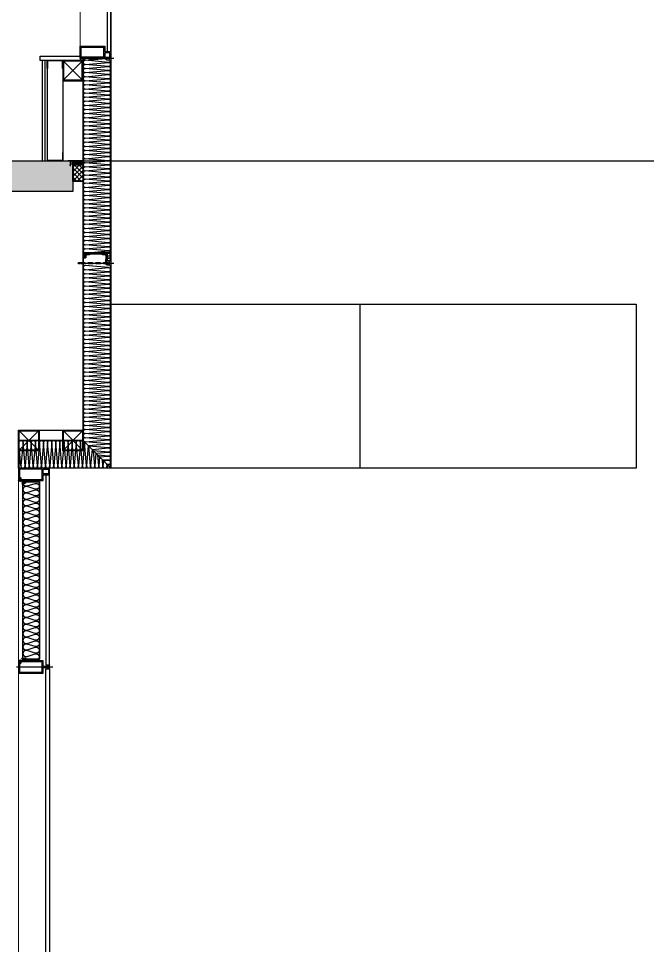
# Model space of a CAD drawing. Header units: millimetres. Extents: x 0 to 672800, y 0 to 118800.
# Drawn here: x 546535 to 549605, y 28114 to 32638 of the extents above; entities that cross this region are included whole.
import ezdxf
from ezdxf.xclip import XClip

# ---------------------------------------------------------------- set-up
doc = ezdxf.new("R2010")
doc.units = ezdxf.units.MM
doc.header["$LTSCALE"] = 200
doc.header["$XCLIPFRAME"] = 0
for name, pattern in [('CEN-GAUN', [32.2, 30, -1, 0.2, -1]), ('CENTER', [50.8, 31.75, -6.35, 6.35, -6.35]), ('HID', [2.3, 1.5, -0.8]), ('HIDDEN', [0.375, 0.25, -0.125])]:
    doc.linetypes.add(name, pattern=pattern)
for name, color, linetype in [('01하지철물', 253, 'Continuous'), ('161', 161, 'Continuous'), ('7', 7, 'Continuous'), ('7내부마감', 7, 'Continuous'), ('8HAT', 8, 'Continuous'), ('8HID', 8, 'HID'), ('A-CON', 2, 'Continuous'), ('A-STL4', 4, 'Continuous'), ('AA-DWXM-CURT', 4, 'Continuous'), ('BOLT', 8, 'Continuous'), ('CEN', 1, 'CEN-GAUN'), ('CON', 2, 'Continuous'), ('deta', 8, 'Continuous'), ('ELE-5', 5, 'Continuous'), ('ELE-8', 8, 'Continuous'), ('HAT', 8, 'Continuous'), ('HAT-253', 253, 'Continuous'), ('HAT-254', 254, 'Continuous'), ('HAT-INS', 252, 'Continuous'), ('HAT-INS1', 252, 'Continuous'), ('Insul', 252, 'Continuous'), ('PANEL', 6, 'Continuous'), ('squrepipe', 252, 'Continuous'), ('STEEL-E', 6, 'Continuous'), ('SYP_INSUL', 252, 'Continuous'), ('WALL', 2, 'Continuous'), ('WIN1', 7, 'Continuous'), ('경량철골', 8, 'Continuous'), ('알루미늄시트', 3, 'Continuous')]:
    doc.layers.add(name, color=color, linetype=linetype)
doc.layers.add('CENTER', color=1, linetype='CENTER', lineweight=5)
doc.layers.add('insulation', color=8, linetype='Continuous', lineweight=5)

# ---------------------------------------------------------------- blocks, each defined once
blk = doc.blocks.new('층간방화구획재1')
at = {"layer": '8HAT'}
h = blk.add_hatch(dxfattribs=at)
h.set_pattern_fill('DOTS', color=256, style=0)
h.set_pattern_definition([(0, (-2398.8753, -4911.6409), (0.79375, 1.5875), [0, -1.5875])])
h.paths.add_polyline_path([(-49.5, 150), (-0.5, 150), (-0.5, 130), (-49.5, 130)])
at = {"layer": 'HAT'}
h = blk.add_hatch(dxfattribs=at)
h.set_pattern_fill('ANSI37', color=256, scale=5)
h.set_pattern_definition([(45, (-13, 30.5), (-11.2253, 11.2253), []), (135, (-13, 30.5), (-11.2253, -11.2253), [])])
h.paths.add_polyline_path([(-0.5, 50.5), (-49.5, 50.5), (-49.5, 130), (-0.5, 130)])
blk.add_lwpolyline([(-49.5, 150), (-0.5, 150), (-0.5, 130), (-49.5, 130)], close=True)
at = {"layer": '8HAT'}
blk.add_lwpolyline([(-0.5, 150.5), (-49.5, 150.5), (-49.5, 50.5), (-0.5, 50.5)], close=True, dxfattribs=at)
at = {"layer": '8HID'}
for p, q in [((9.5, 151.7), (9.5, 151.5)), ((12.2, 151.7), (9.5, 151.7)), ((9.5, 151.5), (11, 150)), ((12.2, 151.5), (9.5, 151.5)), ((11, 150), (14, 150)), ((11, 149.4), (11, 129.5)), ((14, 149.4), (11, 149.4)), ((11.2, 129.5), (11.2, 149.4)), ((12.2, 151), (12.2, 151.7)), ((12.8, 151), (12.2, 151)), ((12.8, 151.7), (12.8, 151)), ((15.5, 151.7), (12.8, 151.7)), ((15.5, 151.5), (12.8, 151.5)), ((13.8, 149.4), (13.8, 129.5)), ((14, 150), (15.5, 151.5)), ((14, 149.4), (14, 129.5)), ((15.5, 151.5), (15.5, 151.7)), ((11, 129.5), (11.2, 129.5)), ((12.5, 129.5), (11.2, 131.5)), ((11.6, 126.6), (11.2, 129.5)), ((12.5, 125.6), (11.6, 126.6)), ((14, 129.5), (12.5, 129.5)), ((12.5, 125.6), (12.5, 129.5)), ((12.5, 126.6), (13.1, 129.3)), ((12.5, 126.6), (13.2, 126.4)), ((12.5, 125.6), (13.4, 126.6)), ((13.1, 129.3), (13.4, 126.6)), ((13.4, 126.6), (13.8, 129.5))]:
    blk.add_line(p, q, dxfattribs=at)
for centre, start, end in [((10.9, 149.7), 289.4712, 70.5288), ((14.1, 149.7), 109.4712, 250.5288)]:
    blk.add_arc(centre, 0.3, start, end, dxfattribs=at)
at = {"layer": 'A-STL4', "color": 9}
blk.add_lwpolyline([(-49.5, 150.5), (-50, 150.5), (-50, 50), (0, 50), (0, 150), (25, 150), (25, 150.5), (25, 150.5), (25, 150.5), (25, 150.5), (25, 150.5), (-0.5, 150.5), (-0.5, 50.5), (-49.5, 50.5)], close=True, dxfattribs=at)
at = {"layer": 'CENTER'}
blk.add_line((12.5, 153.6), (12.5, 123.7), dxfattribs=at)
blk = doc.blocks.new('SCW-1')
at = {"layer": 'BOLT', "color": 8, "linetype": 'HIDDEN', "ltscale": 0.5}
for p, q in [((150, 3), (150, 9)), ((154.1, 12), (151.1, 9)), ((151.1, 9), (151.1, 3)), ((151.1, 3), (154.1, 0)), ((153.1, 5.4), (153.1, 6.6)), ((153.1, 6.6), (154.5, 6.6)), ((154.5, 5.4), (153.1, 5.4)), ((154.5, 12), (154.1, 12)), ((154.1, 0), (154.5, 0)), ((154.5, 6.6), (154.5, 12)), ((154.5, 0), (154.5, 5.4))]:
    blk.add_line(p, q, dxfattribs=at)
for points in [[(0, 6), (9, 7), (11, 9), (12, 7), (10, 3)], [(10, 3), (5, 3), (0, 6), (5, 9), (11, 9)], [(150, 3), (10, 3)], [(11, 9), (150, 9)]]:
    blk.add_lwpolyline(points, dxfattribs=at)
for centre, start, end in [((150.6, 9.2), 199.4712, 340.5288), ((150.6, 2.8), 19.4712, 160.5288)]:
    blk.add_arc(centre, 0.6, start, end, dxfattribs=at)
blk = doc.blocks.new('PANEL-135')
at = {"layer": '161'}
for p, q in [((150, 0), (0, 0)), ((150, -1000), (0, -1000))]:
    blk.add_line(p, q, dxfattribs=at)
at = {"layer": 'BOLT', "color": 8, "linetype": 'HIDDEN', "ltscale": 0.5}
for p, q in [((37.8, 20.4), (41.2, 17)), ((37.8, 19.3), (40.8, 16.3)), ((37.8, 8.7), (40.8, 11.7)), ((37.8, 7.6), (41.2, 11)), ((37.8, 6.4), (41.2, 3)), ((37.8, 5.3), (40.8, 2.3)), ((41.2, 17), (41.2, 11)), ((41.2, 3), (41.2, -3)), ((37.8, -5.3), (40.8, -2.3)), ((37.8, -6.1), (37.8, -6.1)), ((38.6, -5.6), (41.2, -3))]:
    blk.add_line(p, q, dxfattribs=at)
at = {"layer": 'HAT-INS1'}
for points in [[(37.8, 21.4), (137, 30)], [(137, 30.5), (39.6, 38.9)]]:
    blk.add_lwpolyline(points, dxfattribs=at)
for points in [[(147.4, 26.4, -0.625476), (139.5, 10.2), (37.8, 19.1)], [(37.8, 1.4), (139.5, 10.2, -1), (139.5, -9.8), (37.8, -0.9)], [(25.8, -19.8), (139.5, -9.8, -1), (139.5, -29.8), (25.8, -19.8), (25.8, -19.8, 1), (25.8, -39.8, 1)], [(25.8, -39.8), (139.5, -29.8, -1), (139.5, -49.8), (25.8, -39.8), (25.8, -39.8, 1), (25.8, -59.8, 1)], [(16.1, -12.4, 0.338737), (25.8, -19.8)], [(25.8, -59.8), (139.5, -49.8, -1), (139.5, -69.8), (25.8, -59.8), (25.8, -59.8, 1), (25.8, -79.8, 1)], [(25.8, -79.8), (139.5, -69.8, -1), (139.5, -89.8), (25.8, -79.8), (25.8, -79.8, 1), (25.8, -99.8, 1)], [(25.8, -99.8), (139.5, -89.8, -1), (139.5, -109.8), (25.8, -99.8), (25.8, -99.8, 1), (25.8, -119.8, 1)], [(25.8, -119.8), (139.5, -109.8, -1), (139.5, -129.8), (25.8, -119.8), (25.8, -119.8, 1), (25.8, -139.8, 1)], [(25.8, -139.8), (139.5, -129.8, -1), (139.5, -149.8), (25.8, -139.8), (25.8, -139.8, 1), (25.8, -159.8, 1)], [(25.8, -159.8), (139.5, -149.8, -1), (139.5, -169.8), (25.8, -159.8), (25.8, -159.8, 1), (25.8, -179.8, 1)], [(25.8, -179.8), (139.5, -169.8, -1), (139.5, -189.8), (25.8, -179.8), (25.8, -179.8, 1), (25.8, -199.8, 1)], [(25.8, -199.8), (139.5, -189.8, -1), (139.5, -209.8), (25.8, -199.8), (25.8, -199.8, 1), (25.8, -219.8, 1)], [(25.8, -219.8), (139.5, -209.8, -1), (139.5, -229.8), (25.8, -219.8), (25.8, -219.8, 1), (25.8, -239.8, 1)], [(25.8, -239.8), (139.5, -229.8, -1), (139.5, -249.8), (25.8, -239.8), (25.8, -239.8, 1), (25.8, -259.8, 1)], [(25.8, -259.8), (139.5, -249.8, -1), (139.5, -269.8), (25.8, -259.8), (25.8, -259.8, 1), (25.8, -279.8, 1)], [(25.8, -279.8), (139.5, -269.8, -1), (139.5, -289.8), (25.8, -279.8), (25.8, -279.8, 1), (25.8, -299.8, 1)], [(25.8, -299.8), (139.5, -289.8, -1), (139.5, -309.8), (25.8, -299.8), (25.8, -299.8, 1), (25.8, -319.8, 1)], [(25.8, -319.8), (139.5, -309.8, -1), (139.5, -329.8), (25.8, -319.8), (25.8, -319.8, 1), (25.8, -339.8, 1)], [(25.8, -339.8), (139.5, -329.8, -1), (139.5, -349.8), (25.8, -339.8), (25.8, -339.8, 1), (25.8, -359.8, 1)], [(25.8, -359.8), (139.5, -349.8, -1), (139.5, -369.8), (25.8, -359.8), (25.8, -359.8, 1), (25.8, -379.8, 1)], [(25.8, -379.8), (139.5, -369.8, -1), (139.5, -389.8), (25.8, -379.8), (25.8, -379.8, 1), (25.8, -399.8, 1)], [(25.8, -399.8), (139.5, -389.8, -1), (139.5, -409.8), (25.8, -399.8), (25.8, -399.8, 1), (25.8, -419.8, 1)], [(25.8, -419.8), (139.5, -409.8, -1), (139.5, -429.8), (25.8, -419.8), (25.8, -419.8, 1), (25.8, -439.8, 1)], [(25.8, -439.8), (139.5, -429.8, -1), (139.5, -449.8), (25.8, -439.8), (25.8, -439.8, 1), (25.8, -459.8, 1)], [(25.8, -459.8), (139.5, -449.8, -1), (139.5, -469.8), (25.8, -459.8), (25.8, -459.8, 1), (25.8, -479.8, 1)], [(25.8, -479.8), (139.5, -469.8, -1), (139.5, -489.8), (25.8, -479.8), (25.8, -479.8, 1), (25.8, -499.8, 1)], [(25.8, -499.8), (139.5, -489.8, -1), (139.5, -509.8), (25.8, -499.8), (25.8, -499.8, 1), (25.8, -519.8, 1)], [(25.8, -519.8), (139.5, -509.8, -1), (139.5, -529.8), (25.8, -519.8), (25.8, -519.8, 1), (25.8, -539.8, 1)], [(25.8, -539.8), (139.5, -529.8, -1), (139.5, -549.8), (25.8, -539.8), (25.8, -539.8, 1), (25.8, -559.8, 1)], [(25.8, -559.8), (139.5, -549.8, -1), (139.5, -569.8), (25.8, -559.8), (25.8, -559.8, 1), (25.8, -579.8, 1)], [(25.8, -579.8), (139.5, -569.8, -1), (139.5, -589.8), (25.8, -579.8), (25.8, -579.8, 1), (25.8, -599.8, 1)], [(25.8, -599.8), (139.5, -589.8, -1), (139.5, -609.8), (25.8, -599.8), (25.8, -599.8, 1), (25.8, -619.8, 1)], [(25.8, -619.8), (139.5, -609.8, -1), (139.5, -629.8), (25.8, -619.8), (25.8, -619.8, 1), (25.8, -639.8, 1)], [(25.8, -639.8), (139.5, -629.8, -1), (139.5, -649.8), (25.8, -639.8), (25.8, -639.8, 1), (25.8, -659.8, 1)], [(25.8, -659.8), (139.5, -649.8, -1), (139.5, -669.8), (25.8, -659.8), (25.8, -659.8, 1), (25.8, -679.8, 1)], [(25.8, -679.8), (139.5, -669.8, -1), (139.5, -689.8), (25.8, -679.8), (25.8, -679.8, 1), (25.8, -699.8, 1)], [(25.8, -699.8), (139.5, -689.8, -1), (139.5, -709.8), (25.8, -699.8), (25.8, -699.8, 1), (25.8, -719.8, 1)], [(25.8, -719.8), (139.5, -709.8, -1), (139.5, -729.8), (25.8, -719.8), (25.8, -719.8, 1), (25.8, -739.8, 1)], [(25.8, -739.8), (139.5, -729.8, -1), (139.5, -749.8), (25.8, -739.8), (25.8, -739.8, 1), (25.8, -759.8, 1)], [(25.8, -759.8), (139.5, -749.8, -1), (139.5, -769.8), (25.8, -759.8), (25.8, -759.8, 1), (25.8, -779.8, 1)], [(25.8, -779.8), (139.5, -769.8, -1), (139.5, -789.8), (25.8, -779.8), (25.8, -779.8, 1), (25.8, -799.8, 1)], [(25.8, -799.8), (139.5, -789.8, -1), (139.5, -809.8), (25.8, -799.8), (25.8, -799.8, 1), (25.8, -819.8, 1)], [(25.8, -819.8), (139.5, -809.8, -1), (139.5, -829.8), (25.8, -819.8), (25.8, -819.8, 1), (25.8, -839.8, 1)], [(25.8, -839.8), (139.5, -829.8, -1), (139.5, -849.8), (25.8, -839.8), (25.8, -839.8, 1), (25.8, -859.8, 1)], [(25.8, -859.8), (139.5, -849.8, -1), (139.5, -869.8), (25.8, -859.8), (25.8, -859.8, 1), (25.8, -879.8, 1)], [(25.8, -879.8), (139.5, -869.8, -1), (139.5, -889.8), (25.8, -879.8), (25.8, -879.8, 1), (25.8, -899.8, 1)], [(25.8, -899.8), (139.5, -889.8, -1), (139.5, -909.8), (25.8, -899.8), (25.8, -899.8, 1), (25.8, -919.8, 1)], [(25.8, -919.8), (139.5, -909.8, -1), (139.5, -929.8), (25.8, -919.8), (25.8, -919.8, 1), (25.8, -939.8, 1)], [(129.1, -948.8), (25.8, -939.8), (25.8, -939.8, 0.541794), (16.7, -953.8, 0.541794)], [(25.8, -939.8), (139.5, -929.8, -1), (139.5, -949.8), (138.9, -949.7)]]:
    blk.add_lwpolyline(points, format="xyb", dxfattribs=at)
at = {"layer": 'Insul', "color": 251}
for p, q in [((18.3, -964.5), (18.3, -973.7)), ((32.3, -964.5), (18.3, -964.5)), ((32.3, -973.7), (18.3, -973.7)), ((18.3, -974.7), (18.3, -983)), ((32.3, -974.7), (18.3, -974.7)), ((29, -986.4), (21.7, -986.4)), ((32.3, -964.5), (32.3, -973.7)), ((32.3, -974.7), (32.3, -983))]:
    blk.add_line(p, q, dxfattribs=at)
for points in [[(135.1, 38.5), (136, 38.5, 0.414214), (136.3, 38.8), (136.3, 39), (136.3, 39.5, 0.414214), (133.3, 42.5), (128.3, 43.2), (120.8, 43.2, -0.414214), (120.3, 43.7), (120.3, 44, -0.414214), (120.8, 44.5), (133.9, 44.5), (135.5, 44.1, 0.487928), (135.9, 44.4), (135.9, 44.5, 0.414214), (133.9, 46.5), (82.3, 46.5), (40.6, 46.5, 0.414214), (38.6, 44.5), (38.6, 44.4, 0.487928), (39, 44.1), (40.6, 44.5), (53.7, 44.5, -0.414214), (54.2, 44), (54.2, 43.7, -0.414214), (53.7, 43.2), (46.1, 43.2), (41.1, 42.5, 0.414214), (38.1, 39.5), (38.1, 39), (38.1, 38.8, 0.414214), (38.4, 38.5), (39.3, 38.5, 0.414214), (39.6, 38.8), (39.6, 39, -0.414214), (41.1, 40.5), (46.1, 41.2), (54.7, 41.2, 0.414214), (56.2, 42.7), (56.2, 44, -0.414214), (56.7, 44.5), (82.3, 44.5), (117.8, 44.5, -0.414214), (118.3, 44), (118.3, 42.7, 0.414214), (119.8, 41.2), (128.3, 41.2), (133.3, 40.5, -0.414214), (134.8, 39), (134.8, 38.8, 0.414214)], [(135.1, 38.5), (136, 38.5, 0.414214), (136.3, 38.8), (136.3, 39), (136.3, 39.5, 0.414214), (133.3, 42.5), (128.3, 43.2), (120.8, 43.2, -0.414214), (120.3, 43.7), (120.3, 44, -0.414214), (120.8, 44.5), (133.9, 44.5), (135.5, 44.1, 0.487928), (135.9, 44.4), (135.9, 44.5, 0.414214), (133.9, 46.5), (82.3, 46.5), (40.6, 46.5, 0.414214), (38.6, 44.5), (38.6, 44.4, 0.487928), (39, 44.1), (40.6, 44.5), (53.7, 44.5, -0.414214), (54.2, 44), (54.2, 43.7, -0.414214), (53.7, 43.2), (46.1, 43.2), (41.1, 42.5, 0.414214), (38.1, 39.5), (38.1, 39), (38.1, 38.8, 0.414214), (38.4, 38.5), (39.3, 38.5, 0.414214), (39.6, 38.8), (39.6, 39, -0.414214), (41.1, 40.5), (46.1, 41.2), (54.7, 41.2, 0.414214), (56.2, 42.7), (56.2, 44, -0.414214), (56.7, 44.5), (82.3, 44.5), (117.8, 44.5, -0.414214), (118.3, 44), (118.3, 42.7, 0.414214), (119.8, 41.2), (128.3, 41.2), (133.3, 40.5, -0.414214), (134.8, 39), (134.8, 38.8, 0.414214)], [(148.7, -968.9, -0.414214), (146.2, -971.4), (142.9, -971.4, -0.414214), (140.4, -968.9), (140.4, -953.8, 0.414214), (139.4, -952.8), (136.9, -952.8), (136.9, -951.8), (39, -951.8), (39, -952.8), (35.1, -952.8, 0.414214), (34.1, -953.8), (34.1, -983, -0.414191), (29.1, -988), (21.7, -988, -0.414236), (16.7, -983), (16.7, -949.8), (37, -949.8), (37, -948.8), (138.9, -948.8), (138.9, -949.8), (148.7, -949.8)], [(148.7, -968.9, -0.414214), (146.2, -971.4), (142.9, -971.4, -0.414214), (140.4, -968.9), (140.4, -953.8, 0.414214), (139.4, -952.8), (136.9, -952.8), (136.9, -951.8), (39, -951.8), (39, -952.8), (35.1, -952.8, 0.414214), (34.1, -953.8), (34.1, -983, -0.414191), (29.1, -988), (21.7, -988, -0.414236), (16.7, -983), (16.7, -949.8), (37, -949.8), (37, -948.8), (138.9, -948.8), (138.9, -949.8), (148.7, -949.8)], [(142, -951.4), (147, -951.4), (147, -968.9, -0.414214), (146.2, -969.7), (142.9, -969.7, -0.414214), (142, -968.9)]]:
    blk.add_lwpolyline(points, format="xyb", close=True, dxfattribs=at)
blk.add_lwpolyline([(32.3, -952.5), (32.3, -963.5), (18.3, -963.5), (18.3, -952.5)], close=True, dxfattribs=at)
for centre, start, end in [((21.7, -983), 180, 270.0043), ((29, -983), 270.0043, 0)]:
    blk.add_arc(centre, 3.35, start, end, dxfattribs=at)
at = {"layer": 'PANEL', "ltscale": 3}
for points in [[(44, 43.3), (44, 44.1), (39, 44.1, 0.414214), (37, 42.1), (37, -3.7, -0.39552), (32.8, -8.2), (19.7, -9.1, 0.39896), (15, -14.1), (15, -444.5), (15, -983.8, 0.414242), (20, -988.8), (31.5, -988.8, 0.414191), (35, -985.3), (35, -953.3), (42, -953.3), (42, -952.5), (34.2, -952.5), (34.2, -985.3, -0.414191), (31.5, -988), (20, -988, -0.414242), (15.8, -983.8), (15.8, -444.5), (15.8, -14.1, -0.399273), (19.8, -9.9), (32.8, -9, 0.39552), (37.8, -3.7), (37.8, 42.1, -0.414214), (39, 43.3), (44, 43.3)], [(130.5, 44.1), (130.5, 44.1), (130.5, 43.6), (135.5, 43.6, -0.414214), (137, 42.1), (137, 28.4, 0.414214), (139, 26.4), (148, 26.4, -0.414214), (149.5, 24.9), (149.5, -391.9), (149.5, -969.9, -0.414214), (148, -971.4), (141, -971.4, -0.414214), (139.5, -969.9), (139.5, -952.8), (137, -952.8), (137, -953.3), (139, -953.3), (139, -969.9, 0.414214), (141, -971.9), (148, -971.9, 0.414214), (150, -969.9), (150, -391.9), (150, 24.9, 0.414214), (148, 26.9), (139, 26.9, -0.414214), (137.5, 28.4), (137.5, 42.1, 0.414214), (135.5, 44.1), (130.5, 44.1)]]:
    blk.add_lwpolyline(points, format="xyb", dxfattribs=at)
at = {"layer": 'SYP_INSUL'}
for points in [[(37.8, 41.4), (38.9, 41.5)], [(38.1, 39), (37.8, 39.1)], [(56.2, 43.2), (70.1, 44.5)]]:
    blk.add_lwpolyline(points, dxfattribs=at)
at = {"layer": 'WALL', "color": 3}
blk.add_line((44, 43.3), (44, 43.3), dxfattribs=at)
at = {"xscale": -1}
blk.add_blockref('SCW-1', (176.2, -6), dxfattribs=at)
blk = doc.blocks.new('WB-150-E')
at = {"layer": 'WIN1'}
blk.add_lwpolyline([(200, 60), (50, 60), (50, 0), (170, 0), (170, 27.5), (200, 27.5), (200, 60)], dxfattribs=at)
at = {"layer": 'WIN1', "color": 251}
blk.add_lwpolyline([(55, 55), (55, 5), (165, 5), (165, 55)], close=True, dxfattribs=at)
blk.add_lwpolyline([(195, 32.5), (170, 32.5), (170, 55), (195, 55), (195, 32.5)], dxfattribs=at)
blk = doc.blocks.new('WB-150-C')
at = {"layer": 'WIN1', "color": 251}
blk.add_line((38.9, 30), (217.2, 30), dxfattribs=at)
at = {"layer": 'WIN1'}
blk.add_lwpolyline([(195, 32.5), (170, 32.5), (170, 60), (50, 60), (50, 0), (170, 0), (170, 27.5), (195, 27.5)], close=True, dxfattribs=at)
at = {"layer": 'WIN1', "color": 251}
blk.add_lwpolyline([(55, 55), (55, 5), (165, 5), (165, 55)], close=True, dxfattribs=at)
blk.add_arc((224, 30), 26, 157.3801, 202.6199, dxfattribs=at)
blk = doc.blocks.new('WWW-150-2')
at = {"layer": 'AA-DWXM-CURT'}
for points in [[(132, 740), (150, 740), (150, 1967.5), (132, 1967.5)], [(132, 32.5), (150, 32.5), (150, 720), (132, 720)]]:
    blk.add_lwpolyline(points, close=True, dxfattribs=at)
at = {"layer": 'insulation'}
blk.add_line((0, 1940), (0, 60), dxfattribs=at)
for name, p in [('WB-150-E', (-50, 1940)), ('WB-150-C', (-50, 700))]:
    blk.add_blockref(name, p, dxfattribs=at)
at = {"layer": 'insulation', "xscale": -1, "rotation": 180}
blk.add_blockref('WB-150-E', (-50, 60), dxfattribs=at)
blk = doc.blocks.new('WWW-150')
at = {"layer": 'AA-DWXM-CURT'}
for points in [[(182, 3040), (200, 3040), (200, 3967.5), (182, 3967.5)], [(182, 3020), (200, 3020), (200, 1040), (182, 1040)], [(182, 32.5), (200, 32.5), (200, 1020), (182, 1020)]]:
    blk.add_lwpolyline(points, close=True, dxfattribs=at)
at = {"layer": 'insulation'}
blk.add_line((50, 3940), (50, 60), dxfattribs=at)
for name, p in [('WB-150-E', (0, 3940)), ('WB-150-C', (0, 3000)), ('WB-150-C', (0, 1000))]:
    blk.add_blockref(name, p, dxfattribs=at)
at = {"layer": 'insulation', "xscale": -1, "rotation": 180}
blk.add_blockref('WB-150-E', (0, 60), dxfattribs=at)
blk = doc.blocks.new('PANEL-135C')
at = {"layer": '161'}
blk.add_line((315, 1000), (465, 1000), dxfattribs=at)
at = {"layer": 'BOLT', "color": 8, "linetype": 'HIDDEN', "ltscale": 0.5}
for p, q in [((427.2, 1020.4), (423.8, 1017)), ((423.8, 1017), (423.8, 1011)), ((427.2, 1007.6), (423.8, 1011)), ((427.2, 1006.4), (423.8, 1003)), ((423.8, 1003), (423.8, 997)), ((426.4, 994.4), (423.8, 997)), ((427.2, 1019.3), (424.2, 1016.3)), ((427.2, 1008.7), (424.2, 1011.7)), ((427.2, 1005.3), (424.2, 1002.3)), ((427.2, 994.7), (424.2, 997.7)), ((427.2, 993.9), (427.2, 993.9))]:
    blk.add_line(p, q, dxfattribs=at)
at = {"layer": 'HAT-INS1'}
for points in [[(439.2, 978.5), (325.5, 988.5, 1), (325.5, 968.5), (439.2, 978.5), (439.2, 978.5, -1), (439.2, 958.5, -1)], [(439.2, 958.5), (325.5, 968.5, 1), (325.5, 948.5), (439.2, 958.5), (439.2, 958.5, -1), (439.2, 938.5, -1)], [(439.2, 938.5), (325.5, 948.5, 1), (325.5, 928.5), (439.2, 938.5), (439.2, 938.5, -1), (439.2, 918.5, -1)], [(439.2, 918.5), (325.5, 928.5, 1), (325.5, 908.5), (439.2, 918.5), (439.2, 918.5, -1), (439.2, 898.5, -1)], [(439.2, 898.5), (325.5, 908.5, 1), (325.5, 888.5), (439.2, 898.5), (439.2, 898.5, -1), (439.2, 878.5, -1)], [(439.2, 878.5), (325.5, 888.5, 1), (325.5, 868.5), (439.2, 878.5), (439.2, 878.5, -1), (439.2, 858.5, -1)], [(439.2, 858.5), (325.5, 868.5, 1), (325.5, 848.5), (439.2, 858.5), (439.2, 858.5, -1), (439.2, 838.5, -1)], [(439.2, 838.5), (325.5, 848.5, 1), (325.5, 828.5), (439.2, 838.5), (439.2, 838.5, -1), (439.2, 818.5, -1)], [(439.2, 818.5), (325.5, 828.5, 1), (325.5, 808.5), (439.2, 818.5), (439.2, 818.5, -1), (439.2, 798.5, -1)], [(439.2, 798.5), (325.5, 808.5, 1), (325.5, 788.5), (439.2, 798.5), (439.2, 798.5, -1), (439.2, 778.5, -1)], [(439.2, 778.5), (325.5, 788.5, 1), (325.5, 768.5), (439.2, 778.5), (439.2, 778.5, -1), (439.2, 758.5, -1)], [(439.2, 758.5), (325.5, 768.5, 1), (325.5, 748.5), (439.2, 758.5), (439.2, 758.5, -1), (439.2, 738.5, -1)], [(439.2, 738.5), (325.5, 748.5, 1), (325.5, 728.5), (439.2, 738.5), (439.2, 738.5, -1), (439.2, 718.5, -1)], [(439.2, 718.5), (325.5, 728.5, 1), (325.5, 708.5), (439.2, 718.5), (439.2, 718.5, -1), (439.2, 698.5, -1)], [(439.2, 698.5), (325.5, 708.5, 1), (325.5, 688.5), (439.2, 698.5), (439.2, 698.5, -1), (439.2, 678.5, -1)], [(439.2, 678.5), (325.5, 688.5, 1), (325.5, 668.5), (439.2, 678.5), (439.2, 678.5, -1), (439.2, 658.5, -1)], [(439.2, 658.5), (325.5, 668.5, 1), (325.5, 648.5), (439.2, 658.5), (439.2, 658.5, -1), (439.2, 638.5, -1)], [(439.2, 638.5), (325.5, 648.5, 1), (325.5, 628.5), (439.2, 638.5), (439.2, 638.5, -1), (439.2, 618.5, -1)], [(439.2, 618.5), (325.5, 628.5, 1), (325.5, 608.5), (439.2, 618.5), (439.2, 618.5, -1), (439.2, 598.5, -1)], [(439.2, 598.5), (325.5, 608.5, 1), (325.5, 588.5), (439.2, 598.5), (439.2, 598.5, -1), (439.2, 578.5, -1)], [(439.2, 578.5), (325.5, 588.5, 1), (325.5, 568.5), (439.2, 578.5), (439.2, 578.5, -1), (439.2, 558.5, -1)], [(439.2, 558.5), (325.5, 568.5, 1), (325.5, 548.5), (439.2, 558.5), (439.2, 558.5, -1), (439.2, 538.5, -1)], [(439.2, 538.5), (325.5, 548.5, 1), (325.5, 528.5), (439.2, 538.5), (439.2, 538.5, -1), (439.2, 518.5, -1)], [(439.2, 518.5), (325.5, 528.5, 1), (325.5, 508.5), (439.2, 518.5), (439.2, 518.5, -1), (439.2, 498.5, -1)], [(439.2, 498.5), (325.5, 508.5, 1), (325.5, 488.5), (439.2, 498.5), (439.2, 498.5, -1), (439.2, 478.5, -1)], [(439.2, 478.5), (325.5, 488.5, 1), (325.5, 468.5), (439.2, 478.5), (439.2, 478.5, -1), (439.2, 458.5, -1)], [(439.2, 458.5), (325.5, 468.5, 1), (325.5, 448.5), (439.2, 458.5), (439.2, 458.5, -1), (439.2, 438.5, -1)], [(439.2, 438.5), (325.5, 448.5, 1), (325.5, 428.5), (439.2, 438.5), (439.2, 438.5, -1), (439.2, 418.5, -1)], [(439.2, 418.5), (325.5, 428.5, 1), (325.5, 408.5), (439.2, 418.5), (439.2, 418.5, -1), (439.2, 398.5, -1)], [(439.2, 398.5), (325.5, 408.5, 1), (325.5, 388.5), (439.2, 398.5), (439.2, 398.5, -1), (439.2, 378.5, -1)], [(439.2, 378.5), (325.5, 388.5, 1), (325.5, 368.5), (439.2, 378.5), (439.2, 378.5, -1), (439.2, 358.5, -1)], [(439.2, 358.5), (325.5, 368.5, 1), (325.5, 348.5), (439.2, 358.5), (439.2, 358.5, -1), (439.2, 338.5, -1)], [(439.2, 338.5), (325.5, 348.5, 1), (325.5, 328.5), (439.2, 338.5), (439.2, 338.5, -1), (439.2, 318.5, -1)], [(439.2, 318.5), (325.5, 328.5, 1), (325.5, 308.5), (439.2, 318.5), (439.2, 318.5, -1), (439.2, 298.5, -1)], [(439.2, 298.5), (325.5, 308.5, 1), (325.5, 288.5), (439.2, 298.5), (439.2, 298.5, -1), (439.2, 278.5, -1)], [(439.2, 278.5), (325.5, 288.5, 1), (325.5, 268.5), (439.2, 278.5), (439.2, 278.5, -1), (439.2, 258.5, -1)], [(439.2, 258.5), (325.5, 268.5, 1), (325.5, 248.5), (439.2, 258.5), (439.2, 258.5, -1), (439.2, 238.5, -1)], [(439.2, 238.5), (325.5, 248.5, 1), (325.5, 228.5), (439.2, 238.5), (439.2, 238.5, -1), (439.2, 218.5, -1)], [(439.2, 218.5), (325.5, 228.5, 1), (325.5, 208.5), (439.2, 218.5), (439.2, 218.5, -1), (439.2, 198.5, -1)], [(439.2, 198.5), (325.5, 208.5, 1), (325.5, 188.5), (439.2, 198.5), (439.2, 198.5, -1), (439.2, 178.5, -1)], [(439.2, 178.5), (325.5, 188.5, 1), (325.5, 168.5), (439.2, 178.5), (439.2, 178.5, -1), (439.2, 158.5, -1)], [(439.2, 158.5), (325.5, 168.5, 1), (325.5, 148.5), (439.2, 158.5), (439.2, 158.5, -1), (439.2, 138.5, -1)], [(439.2, 138.5), (325.5, 148.5, 1), (325.5, 128.5), (439.2, 138.5), (439.2, 138.5, -1), (439.2, 118.5, -1)], [(11.5, 10.8), (1.5, 124.5, -1), (21.5, 124.5), (11.5, 10.8), (11.5, 10.8, 1), (31.5, 10.8, 1)], [(31.5, 10.8), (21.5, 124.5, -1), (41.5, 124.5), (31.5, 10.8), (31.5, 10.8, 1), (51.5, 10.8, 1)], [(51.5, 10.8), (41.5, 124.5, -1), (61.5, 124.5), (51.5, 10.8), (51.5, 10.8, 1), (71.5, 10.8, 1)], [(71.5, 10.8), (61.5, 124.5, -1), (81.5, 124.5), (71.5, 10.8), (71.5, 10.8, 1), (91.5, 10.8, 1)], [(91.5, 10.8), (81.5, 124.5, -1), (101.5, 124.5), (91.5, 10.8), (91.5, 10.8, 1), (111.5, 10.8, 1)], [(111.5, 10.8), (101.5, 124.5, -1), (121.5, 124.5), (111.5, 10.8), (111.5, 10.8, 1), (131.5, 10.8, 1)], [(131.5, 10.8), (121.5, 124.5, -1), (141.5, 124.5), (131.5, 10.8), (131.5, 10.8, 1), (151.5, 10.8, 1)], [(151.5, 10.8), (141.5, 124.5, -1), (161.5, 124.5), (151.5, 10.8), (151.5, 10.8, 1), (171.5, 10.8, 1)], [(171.5, 10.8), (161.5, 124.5, -1), (181.5, 124.5), (171.5, 10.8), (171.5, 10.8, 1), (191.5, 10.8, 1)], [(191.5, 10.8), (181.5, 124.5, -1), (201.5, 124.5), (191.5, 10.8), (191.5, 10.8, 1), (211.5, 10.8, 1)], [(211.5, 10.8), (201.5, 124.5, -1), (221.5, 124.5), (211.5, 10.8), (211.5, 10.8, 1), (231.5, 10.8, 1)], [(231.5, 10.8), (221.5, 124.5, -1), (241.5, 124.5), (231.5, 10.8), (231.5, 10.8, 1), (251.5, 10.8, 1)], [(251.5, 10.8), (241.5, 124.5, -1), (261.5, 124.5), (251.5, 10.8), (251.5, 10.8, 1), (271.5, 10.8, 1)], [(271.5, 10.8), (261.5, 124.5, -1), (281.5, 124.5), (271.5, 10.8), (271.5, 10.8, 1), (291.5, 10.8, 1)], [(291.5, 10.8), (281.5, 124.5, -1), (301.5, 124.5), (291.5, 10.8), (291.5, 10.8, 1), (311.5, 10.8, 1)], [(311.5, 10.8), (301.5, 124.5, -1), (321.5, 124.5), (311.5, 10.8), (311.5, 10.8, 1), (331.5, 10.8, 1)], [(331.5, 10.8), (321.5, 124.5, -0.086788), (322.1, 127.9, -0.086788)], [(439.2, 118.5), (325.5, 128.5, 0.086788), (322.1, 127.9, 0.086788)], [(340.2, 109.8), (331.5, 10.8), (331.5, 10.8, 1), (351.5, 10.8)], [(340.2, 109.8), (439.2, 118.5), (439.2, 118.5, -1), (439.2, 98.5)], [(358.6, 91.4), (351.5, 10.8), (351.5, 10.8, 1), (371.5, 10.8)], [(358.6, 91.4), (439.2, 98.5), (439.2, 98.5, -1), (439.2, 78.5)], [(377, 73), (371.5, 10.8), (371.5, 10.8, 1), (391.5, 10.8)], [(377, 73), (439.2, 78.5), (439.2, 78.5, -1), (439.2, 58.5)], [(395.4, 54.6), (391.5, 10.8), (391.5, 10.8, 1), (411.5, 10.8)], [(395.4, 54.6), (439.2, 58.5), (439.2, 58.5, -1), (439.2, 38.5)], [(413.8, 36.2), (411.5, 10.8), (411.5, 10.8, 1), (431.5, 10.8)], [(413.8, 36.2), (439.2, 38.5), (439.2, 38.5, -1), (439.2, 18.5)], [(432.1, 17.9), (431.5, 10.8), (431.5, 10.8, 0.610339), (447.3, 2.7, 0.610339)], [(432.1, 17.9), (439.2, 18.5), (439.2, 18.5, -0.610339), (447.3, 2.7, -0.610339)]]:
    blk.add_lwpolyline(points, format="xyb", dxfattribs=at)
for points in [[(439.2, 98.5), (343.1, 106.9)], [(351.5, 10.8), (343.1, 106.9)], [(439.2, 78.5), (365, 85)], [(371.5, 10.8), (365, 85)], [(439.2, 58.5), (386.9, 63.1)], [(391.5, 10.8), (386.9, 63.1)], [(439.2, 38.5), (408.8, 41.2)], [(411.5, 10.8), (408.8, 41.2)], [(439.2, 18.5), (430.8, 19.2)], [(431.5, 10.8), (430.8, 19.2)]]:
    blk.add_lwpolyline(points, dxfattribs=at)
at = {"layer": 'Insul', "color": 251}
blk.add_lwpolyline([(329.9, 1038.5), (329, 1038.5, -0.414214), (328.7, 1038.8), (328.7, 1039), (328.7, 1039.5, -0.414214), (331.7, 1042.5), (336.7, 1043.2), (344.2, 1043.2, 0.414214), (344.7, 1043.7), (344.7, 1044, 0.414214), (344.2, 1044.5), (331.1, 1044.5), (329.5, 1044.1, -0.487928), (329.1, 1044.4), (329.1, 1044.5, -0.414214), (331.1, 1046.5), (382.7, 1046.5), (424.4, 1046.5, -0.414214), (426.4, 1044.5), (426.4, 1044.4, -0.487928), (426, 1044.1), (424.4, 1044.5), (411.3, 1044.5, 0.414214), (410.8, 1044), (410.8, 1043.7, 0.414214), (411.3, 1043.2), (418.9, 1043.2), (423.9, 1042.5, -0.414214), (426.9, 1039.5), (426.9, 1039), (426.9, 1038.8, -0.414214), (426.6, 1038.5), (425.7, 1038.5, -0.414214), (425.4, 1038.8), (425.4, 1039, 0.414214), (423.9, 1040.5), (418.9, 1041.2), (410.3, 1041.2, -0.414214), (408.8, 1042.7), (408.8, 1044, 0.414214), (408.3, 1044.5), (382.7, 1044.5), (347.2, 1044.5, 0.414214), (346.7, 1044), (346.7, 1042.7, -0.414214), (345.2, 1041.2), (336.7, 1041.2), (331.7, 1040.5, 0.414214), (330.2, 1039), (330.2, 1038.8, -0.414214)], format="xyb", close=True, dxfattribs=at)
blk.add_lwpolyline([(329.9, 1038.5), (329, 1038.5, -0.414214), (328.7, 1038.8), (328.7, 1039), (328.7, 1039.5, -0.414214), (331.7, 1042.5), (336.7, 1043.2), (344.2, 1043.2, 0.414214), (344.7, 1043.7), (344.7, 1044, 0.414214), (344.2, 1044.5), (331.1, 1044.5), (329.5, 1044.1, -0.487928), (329.1, 1044.4), (329.1, 1044.5, -0.414214), (331.1, 1046.5), (382.7, 1046.5), (424.4, 1046.5, -0.414214), (426.4, 1044.5), (426.4, 1044.4, -0.487928), (426, 1044.1), (424.4, 1044.5), (411.3, 1044.5, 0.414214), (410.8, 1044), (410.8, 1043.7, 0.414214), (411.3, 1043.2), (418.9, 1043.2), (423.9, 1042.5, -0.414214), (426.9, 1039.5), (426.9, 1039), (426.9, 1038.8, -0.414214), (426.6, 1038.5), (425.7, 1038.5, -0.414214), (425.4, 1038.8), (425.4, 1039, 0.414214), (423.9, 1040.5), (418.9, 1041.2), (410.3, 1041.2, -0.414214), (408.8, 1042.7), (408.8, 1044, 0.414214), (408.3, 1044.5), (382.7, 1044.5), (347.2, 1044.5, 0.414214), (346.7, 1044), (346.7, 1042.7, -0.414214), (345.2, 1041.2), (336.7, 1041.2), (331.7, 1040.5, 0.414214), (330.2, 1039), (330.2, 1038.8, -0.414214)], format="xyb", close=True, dxfattribs=at)
at = {"layer": 'PANEL', "ltscale": 3}
blk.add_lwpolyline([(421, 1043.3), (421, 1044.1), (426, 1044.1, -0.414214), (428, 1042.1), (428, 996.3, 0.39552), (432.2, 991.8), (445.3, 990.9, -0.39896), (450, 985.9), (450, 0), (0, 0), (0, 135), (315, 135), (315, 1024.9, -0.414214), (317, 1026.9), (326, 1026.9, 0.414214), (327.5, 1028.4), (327.5, 1042.1, -0.414214), (329.5, 1044.1), (334.5, 1044.1), (334.5, 1043.6), (329.5, 1043.6, 0.414214), (328, 1042.1), (328, 1028.4, -0.414214), (326, 1026.4), (317, 1026.4, 0.414214), (315.5, 1024.9), (315.5, 134.5), (0.5, 134.5), (0.5, 0.8), (449.2, 0.8), (449.2, 985.9, 0.399273), (445.2, 990.1), (432.2, 991, -0.39552), (427.2, 996.3), (427.2, 1042.1, 0.414214), (426, 1043.3), (421, 1043.3)], format="xyb", dxfattribs=at)
at = {"layer": 'STEEL-E'}
blk.add_line((315, 135), (450, 0), dxfattribs=at)
blk.add_line((315, 135), (450, 0), dxfattribs=at)
at = {"layer": 'SYP_INSUL'}
for points in [[(408.8, 1043.2), (394.9, 1044.5)], [(427.2, 1041.4), (426.1, 1041.5)], [(426.9, 1039), (427.2, 1039.1)]]:
    blk.add_lwpolyline(points, dxfattribs=at)
at = {"layer": 'WALL', "color": 3}
blk.add_line((421, 1043.3), (421, 1043.3), dxfattribs=at)
blk.add_blockref('SCW-1', (288.8, 994))
blk = doc.blocks.new('하지철물')
at = {"layer": '01하지철물', "color": 1}
for p, q in [((46.8, 46.8), (-46.8, -46.8)), ((46.8, -46.8), (-46.8, 46.8))]:
    blk.add_line(p, q, dxfattribs=at)
at = {"layer": '01하지철물'}
for points in [[(-50, -50), (-50, 50), (50, 50), (50, -50)], [(-46.8, -46.8), (-46.8, 46.8), (46.8, 46.8), (46.8, -46.8)]]:
    blk.add_lwpolyline(points, close=True, dxfattribs=at)
blk = doc.blocks.new('WA-DN')
at = {"layer": '7내부마감'}
blk.add_line((-185, -10), (-185, -500), dxfattribs=at)
blk.add_lwpolyline([(-195, 10), (0, 10), (0, -10), (-195, -10)], close=True, dxfattribs=at)
at = {"layer": 'deta'}
for p, q in [((-172.5, -10), (-172.5, -500)), ((-160, -10), (-160, -500)), ((-85, -50), (-85, -500))]:
    blk.add_line(p, q, dxfattribs=at)
at = {"layer": '경량철골'}
for points in [[(-85, -50), (-85.8, -50), (-85.8, -11.1, 0.414214), (-86.1, -10.8), (-158.9, -10.8, 0.414214), (-159.2, -11.1), (-159.2, -50), (-160, -50), (-160, -10.8, -0.414214), (-159.2, -10), (-85.8, -10, -0.414214), (-85, -10.8)], [(-85, -460), (-85.8, -460), (-85.8, -498.9, -0.414214), (-86.1, -499.2), (-158.9, -499.2, -0.414214), (-159.2, -498.9), (-159.2, -460), (-160, -460), (-160, -499.2, 0.414214), (-159.2, -500), (-85.8, -500, 0.414214), (-85, -499.2)]]:
    blk.add_lwpolyline(points, format="xyb", close=True, dxfattribs=at)
blk = doc.blocks.new('P100X100')
at = {"layer": 'squrepipe', "color": 1}
for p, q in [((-45.5, 45.5), (45.5, -45.5)), ((45.5, 45.5), (-45.5, -45.5)), ((-45.5, 45.5), (45.5, -45.5)), ((45.5, 45.5), (-45.5, -45.5)), ((-45.5, 45.5), (45.5, -45.5)), ((45.5, 45.5), (-45.5, -45.5)), ((-45.5, 45.5), (45.5, -45.5)), ((45.5, 45.5), (-45.5, -45.5))]:
    blk.add_line(p, q, dxfattribs=at)
at = {"layer": 'squrepipe', "color": 8}
for points in [[(-50, -50), (50, -50), (50, 50), (-50, 50)], [(-45.5, -45.5), (45.5, -45.5), (45.5, 45.5), (-45.5, 45.5)]]:
    blk.add_lwpolyline(points, close=True, dxfattribs=at)
blk = doc.blocks.new('BACK-PL')
at = {"layer": 'deta', "lineweight": 25}
for p, q in [((-102.4, 6), (-102.4, 874)), ((-20, 874), (-102.4, 874)), ((-101.2, 872.8), (-101.2, 7.2)), ((-101.2, 872.8), (-21.2, 872.8)), ((-30.4, 870.5), (-34.8, 868.9)), ((-34.8, 868.9), (-29.9, 869.5)), ((-18.8, 868.9), (-34.8, 868.9)), ((-29.3, 870.9), (-30.1, 866.9)), ((-29, 867.2), (-29.9, 867.2)), ((-28, 870.5), (-29, 870.5)), ((-27.8, 870.9), (-28.6, 866.9)), ((-27.4, 867.2), (-28.3, 867.2)), ((-26.4, 870.5), (-27.4, 870.5)), ((-26.2, 870.9), (-27, 866.9)), ((-25.8, 867.2), (-26.7, 867.2)), ((-24.8, 870.5), (-25.8, 870.5)), ((-24.6, 870.9), (-25.4, 866.9)), ((-24.2, 867.2), (-25.2, 867.2)), ((-23.2, 870.5), (-24.2, 870.5)), ((-23, 870.9), (-23.8, 866.9)), ((-22.6, 867.2), (-23.6, 867.2)), ((-21.6, 870.5), (-22.6, 870.5)), ((-21.4, 870.9), (-22.2, 866.9)), ((-21.2, 7.2), (-21.2, 872.8)), ((-20, 880), (-20, 854)), ((-6.8, 889.3), (-10.8, 890.1)), ((-6.8, 887.8), (-10.8, 888.6)), ((-6.8, 886.2), (-10.8, 887)), ((-6.8, 884.6), (-10.8, 885.4)), ((-6.8, 883), (-10.8, 883.8)), ((-6.8, 881.4), (-10.8, 882.2)), ((-10.4, 888.9), (-10.4, 889.9)), ((-10.4, 887.4), (-10.4, 888.3)), ((-10.4, 885.8), (-10.4, 886.7)), ((-10.4, 884.2), (-10.4, 885.2)), ((-10.4, 882.6), (-10.4, 883.6)), ((-8.8, 894.8), (-8.2, 889.9)), ((-7.1, 890.4), (-8.8, 894.8)), ((-8.8, 878.8), (-8.8, 894.8)), ((-7.1, 888), (-7.1, 888.9)), ((-7.1, 886.4), (-7.1, 887.4)), ((-7.1, 884.8), (-7.1, 885.8)), ((-7.1, 883.2), (-7.1, 884.2)), ((-7.1, 881.6), (-7.1, 882.6)), ((-20, 854), (-21.2, 854)), ((-20, 6), (-102.4, 6)), ((-101.2, 7.2), (-21.2, 7.2)), ((-30.4, 9.5), (-34.8, 11.1)), ((-34.8, 11.1), (-29.9, 10.5)), ((-18.8, 11.1), (-34.8, 11.1)), ((-29.3, 9.1), (-30.1, 13.1)), ((-29, 12.8), (-29.9, 12.8)), ((-28, 9.5), (-29, 9.5)), ((-27.8, 9.1), (-28.6, 13.1)), ((-27.4, 12.8), (-28.3, 12.8)), ((-26.4, 9.5), (-27.4, 9.5)), ((-26.2, 9.1), (-27, 13.1)), ((-25.8, 12.8), (-26.7, 12.8)), ((-24.8, 9.5), (-25.8, 9.5)), ((-24.6, 9.1), (-25.4, 13.1)), ((-24.2, 12.8), (-25.2, 12.8)), ((-23.2, 9.5), (-24.2, 9.5)), ((-23, 9.1), (-23.8, 13.1)), ((-22.6, 12.8), (-23.6, 12.8)), ((-21.6, 9.5), (-22.6, 9.5)), ((-21.4, 9.1), (-22.2, 13.1)), ((-20, 26), (-21.2, 26)), ((-20, 6), (-20, 26)), ((-8.8, 1.2), (-8.8, -14.8)), ((-6.8, -1.4), (-10.8, -2.2)), ((-6.8, -3), (-10.8, -3.8)), ((-6.8, -4.6), (-10.8, -5.4)), ((-6.8, -6.2), (-10.8, -7)), ((-6.8, -7.8), (-10.8, -8.6)), ((-6.8, -9.3), (-10.8, -10.1)), ((-10.4, -2.6), (-10.4, -3.6)), ((-10.4, -4.2), (-10.4, -5.2)), ((-10.4, -5.8), (-10.4, -6.7)), ((-10.4, -7.4), (-10.4, -8.3)), ((-10.4, -8.9), (-10.4, -9.9)), ((-8.8, -14.8), (-8.2, -9.9)), ((-7.1, -10.4), (-8.8, -14.8)), ((-7.1, -1.6), (-7.1, -2.6)), ((-7.1, -3.2), (-7.1, -4.2)), ((-7.1, -4.8), (-7.1, -5.8)), ((-7.1, -6.4), (-7.1, -7.4)), ((-7.1, -8), (-7.1, -8.9))]:
    blk.add_line(p, q, dxfattribs=at)
for points in [[(-29.6, 870.5), (-33.6, 870.6), (-34.8, 868.9), (-33.6, 867.1), (-30.5, 867.2)], [(-20, 860), (-18.8, 860), (-18.8, 878.8), (0, 878.8), (0, 880), (-20, 880), (-20, 860)], [(-7.1, 889.6), (-7, 893.6), (-8.8, 894.8), (-10.5, 893.6), (-10.4, 890.5)], [(-29.6, 9.5), (-33.6, 9.4), (-34.8, 11.1), (-33.6, 12.9), (-30.5, 12.8)], [(-20, 20), (-18.8, 20), (-18.8, 1.2), (0, 1.2), (0, 0), (-20, 0), (-20, 20)], [(-7.1, -9.6), (-7, -13.6), (-8.8, -14.8), (-10.5, -13.6), (-10.4, -10.5)]]:
    blk.add_lwpolyline(points, dxfattribs=at)
for points in [[(-29.9, 867.2), (-29, 870.5), (-29.3, 870.9), (-29.6, 870.5), (-30.5, 867.2), (-30.1, 866.9)], [(-28.3, 867.2), (-27.4, 870.5), (-27.8, 870.9), (-28, 870.5), (-29, 867.2), (-28.6, 866.9)], [(-26.7, 867.2), (-25.8, 870.5), (-26.2, 870.9), (-26.4, 870.5), (-27.4, 867.2), (-27, 866.9)], [(-25.2, 867.2), (-24.2, 870.5), (-24.6, 870.9), (-24.8, 870.5), (-25.8, 867.2), (-25.4, 866.9)], [(-23.6, 867.2), (-22.6, 870.5), (-23, 870.9), (-23.2, 870.5), (-24.2, 867.2), (-23.8, 866.9)], [(-22, 867.2), (-21, 870.5), (-21.4, 870.9), (-21.6, 870.5), (-22.6, 867.2), (-22.2, 866.9)], [(-10.4, 889.9), (-7.1, 888.9), (-6.8, 889.3), (-7.1, 889.6), (-10.4, 890.5), (-10.8, 890.1)], [(-10.4, 888.3), (-7.1, 887.4), (-6.8, 887.8), (-7.1, 888), (-10.4, 888.9), (-10.8, 888.6)], [(-10.4, 886.7), (-7.1, 885.8), (-6.8, 886.2), (-7.1, 886.4), (-10.4, 887.4), (-10.8, 887)], [(-10.4, 885.2), (-7.1, 884.2), (-6.8, 884.6), (-7.1, 884.8), (-10.4, 885.8), (-10.8, 885.4)], [(-10.4, 883.6), (-7.1, 882.6), (-6.8, 883), (-7.1, 883.2), (-10.4, 884.2), (-10.8, 883.8)], [(-10.4, 882), (-7.1, 881), (-6.8, 881.4), (-7.1, 881.6), (-10.4, 882.6), (-10.8, 882.2)], [(-29.9, 12.8), (-29, 9.5), (-29.3, 9.1), (-29.6, 9.5), (-30.5, 12.8), (-30.1, 13.1)], [(-28.3, 12.8), (-27.4, 9.5), (-27.8, 9.1), (-28, 9.5), (-29, 12.8), (-28.6, 13.1)], [(-26.7, 12.8), (-25.8, 9.5), (-26.2, 9.1), (-26.4, 9.5), (-27.4, 12.8), (-27, 13.1)], [(-25.2, 12.8), (-24.2, 9.5), (-24.6, 9.1), (-24.8, 9.5), (-25.8, 12.8), (-25.4, 13.1)], [(-23.6, 12.8), (-22.6, 9.5), (-23, 9.1), (-23.2, 9.5), (-24.2, 12.8), (-23.8, 13.1)], [(-22, 12.8), (-21, 9.5), (-21.4, 9.1), (-21.6, 9.5), (-22.6, 12.8), (-22.2, 13.1)], [(-10.4, -2), (-7.1, -1), (-6.8, -1.4), (-7.1, -1.6), (-10.4, -2.6), (-10.8, -2.2)], [(-10.4, -3.6), (-7.1, -2.6), (-6.8, -3), (-7.1, -3.2), (-10.4, -4.2), (-10.8, -3.8)], [(-10.4, -5.2), (-7.1, -4.2), (-6.8, -4.6), (-7.1, -4.8), (-10.4, -5.8), (-10.8, -5.4)], [(-10.4, -6.7), (-7.1, -5.8), (-6.8, -6.2), (-7.1, -6.4), (-10.4, -7.4), (-10.8, -7)], [(-10.4, -8.3), (-7.1, -7.4), (-6.8, -7.8), (-7.1, -8), (-10.4, -8.9), (-10.8, -8.6)], [(-10.4, -9.9), (-7.1, -8.9), (-6.8, -9.3), (-7.1, -9.6), (-10.4, -10.5), (-10.8, -10.1)]]:
    blk.add_lwpolyline(points, close=True, dxfattribs=at)
for points in [[(-21, 870.5), (-19.3, 870.5, 0.414214), (-18.8, 871), (-18.8, 872.2, -0.383591), (-18.4, 872.7, -0.058295), (-16.8, 872.7, -0.28422), (-16.4, 872.4, -0.169538), (-16.4, 865.4, -0.28422), (-16.8, 865, -0.058295), (-18.4, 865, -0.383591), (-18.8, 865.5), (-18.8, 866.7, 0.414214), (-19.3, 867.2), (-22, 867.2)], [(-7.1, 881), (-7.1, 879.3, 0.414214), (-6.6, 878.8), (-5.4, 878.8, -0.383591), (-4.9, 878.4, -0.058295), (-4.9, 876.8, -0.28422), (-5.3, 876.4, -0.169538), (-12.3, 876.4, -0.28422), (-12.6, 876.8, -0.058295), (-12.6, 878.4, -0.383591), (-12.1, 878.8), (-10.9, 878.8, 0.414214), (-10.4, 879.3), (-10.4, 882)], [(-21, 9.5), (-19.3, 9.5, -0.414214), (-18.8, 9), (-18.8, 7.8, 0.383591), (-18.4, 7.3, 0.058295), (-16.8, 7.3, 0.28422), (-16.4, 7.6, 0.169538), (-16.4, 14.6, 0.28422), (-16.8, 15, 0.058295), (-18.4, 15, 0.383591), (-18.8, 14.5), (-18.8, 13.3, -0.414214), (-19.3, 12.8), (-22, 12.8)], [(-7.1, -1), (-7.1, 0.7, -0.414214), (-6.6, 1.2), (-5.4, 1.2, 0.383591), (-4.9, 1.6, 0.058295), (-4.9, 3.2, 0.28422), (-5.3, 3.6, 0.169538), (-12.3, 3.6, 0.28422), (-12.6, 3.2, 0.058295), (-12.6, 1.6, 0.383591), (-12.1, 1.2), (-10.9, 1.2, -0.414214), (-10.4, 0.7), (-10.4, -2)]]:
    blk.add_lwpolyline(points, format="xyb", dxfattribs=at)
at = {"layer": 'HAT-INS'}
blk.add_lwpolyline([(-28.1, 878.8), (-24.4, 876.2), (-21.2, 867.4), (-24.4, 858.6), (-32.4, 853), (-41.2, 853), (-81.2, 865.8), (-90, 865.8), (-98, 860.2), (-101.2, 851.4), (-98, 842.6), (-90, 837), (-81.2, 837), (-41.2, 849.8), (-32.4, 849.8), (-24.4, 844.2), (-21.2, 835.4), (-24.4, 826.6), (-32.4, 821), (-41.2, 821), (-81.2, 833.8), (-90, 833.8), (-98, 828.2), (-101.2, 819.4), (-98, 810.6), (-90, 805), (-81.2, 805), (-41.2, 817.8), (-32.4, 817.8), (-24.4, 812.2), (-21.2, 803.4), (-24.4, 794.6), (-32.4, 789), (-41.2, 789), (-81.2, 801.8), (-90, 801.8), (-98, 796.2), (-101.2, 787.4), (-98, 778.6), (-90, 773), (-81.2, 773), (-41.2, 785.8), (-32.4, 785.8), (-24.4, 780.2), (-21.2, 771.4), (-24.4, 762.6), (-32.4, 757), (-41.2, 757), (-81.2, 769.8), (-90, 769.8), (-98, 764.2), (-101.2, 755.4), (-98, 746.6), (-90, 741), (-81.2, 741), (-41.2, 753.8), (-32.4, 753.8), (-24.4, 748.2), (-21.2, 739.4), (-24.4, 730.6), (-32.4, 725), (-41.2, 725), (-81.2, 737.8), (-90, 737.8), (-98, 732.2), (-101.2, 723.4), (-98, 714.6), (-90, 709), (-81.2, 709), (-41.2, 721.8), (-32.4, 721.8), (-24.4, 716.2), (-21.2, 707.4), (-24.4, 698.6), (-32.4, 693), (-41.2, 693), (-81.2, 705.8), (-90, 705.8), (-98, 700.2), (-101.2, 691.4), (-98, 682.6), (-90, 677), (-81.2, 677), (-41.2, 689.8), (-32.4, 689.8), (-24.4, 684.2), (-21.2, 675.4), (-24.4, 666.6), (-32.4, 661), (-41.2, 661), (-81.2, 673.8), (-90, 673.8), (-98, 668.2), (-101.2, 659.4), (-98, 650.6), (-90, 645), (-81.2, 645), (-41.2, 657.8), (-32.4, 657.8), (-24.4, 652.2), (-21.2, 643.4), (-24.4, 634.6), (-32.4, 629), (-41.2, 629), (-81.2, 641.8), (-90, 641.8), (-98, 636.2), (-101.2, 627.4), (-98, 618.6), (-90, 613), (-81.2, 613), (-41.2, 625.8), (-32.4, 625.8), (-24.4, 620.2), (-21.2, 611.4), (-24.4, 602.6), (-32.4, 597), (-41.2, 597), (-81.2, 609.8), (-90, 609.8), (-98, 604.2), (-101.2, 595.4), (-98, 586.6), (-90, 581), (-81.2, 581), (-41.2, 593.8), (-32.4, 593.8), (-24.4, 588.2), (-21.2, 579.4), (-24.4, 570.6), (-32.4, 565), (-41.2, 565), (-81.2, 577.8), (-90, 577.8), (-98, 572.2), (-101.2, 563.4), (-98, 554.6), (-90, 549), (-81.2, 549), (-41.2, 561.8), (-32.4, 561.8), (-24.4, 556.2), (-21.2, 547.4), (-24.4, 538.6), (-32.4, 533), (-41.2, 533), (-81.2, 545.8), (-90, 545.8), (-98, 540.2), (-101.2, 531.4), (-98, 522.6), (-90, 517), (-81.2, 517), (-41.2, 529.8), (-32.4, 529.8), (-24.4, 524.2), (-21.2, 515.4), (-24.4, 506.6), (-32.4, 501), (-41.2, 501), (-81.2, 513.8), (-90, 513.8), (-98, 508.2), (-101.2, 499.4), (-98, 490.6), (-90, 485), (-81.2, 485), (-41.2, 497.8), (-32.4, 497.8), (-24.4, 492.2), (-21.2, 483.4), (-24.4, 474.6), (-32.4, 469), (-41.2, 469), (-81.2, 481.8), (-90, 481.8), (-98, 476.2), (-101.2, 467.4), (-98, 458.6), (-90, 453), (-81.2, 453), (-41.2, 465.8), (-32.4, 465.8), (-24.4, 460.2), (-21.2, 451.4), (-24.4, 442.6), (-32.4, 437), (-41.2, 437), (-81.2, 449.8), (-90, 449.8), (-98, 444.2), (-101.2, 435.4), (-98, 426.6), (-90, 421), (-81.2, 421), (-41.2, 433.8), (-32.4, 433.8), (-24.4, 428.2), (-21.2, 419.4), (-24.4, 410.6), (-32.4, 405), (-41.2, 405), (-81.2, 417.8), (-90, 417.8), (-98, 412.2), (-101.2, 403.4), (-98, 394.6), (-90, 389), (-81.2, 389), (-41.2, 401.8), (-32.4, 401.8), (-24.4, 396.2), (-21.2, 387.4), (-24.4, 378.6), (-32.4, 373), (-41.2, 373), (-81.2, 385.8), (-90, 385.8), (-98, 380.2), (-101.2, 371.4), (-98, 362.6), (-90, 357), (-81.2, 357), (-41.2, 369.8), (-32.4, 369.8), (-24.4, 364.2), (-21.2, 355.4), (-24.4, 346.6), (-32.4, 341), (-41.2, 341), (-81.2, 353.8), (-90, 353.8), (-98, 348.2), (-101.2, 339.4), (-98, 330.6), (-90, 325), (-81.2, 325), (-41.2, 337.8), (-32.4, 337.8), (-24.4, 332.2), (-21.2, 323.4), (-24.4, 314.6), (-32.4, 309), (-41.2, 309), (-81.2, 321.8), (-90, 321.8), (-98, 316.2), (-101.2, 307.4), (-98, 298.6), (-90, 293), (-81.2, 293), (-41.2, 305.8), (-32.4, 305.8), (-24.4, 300.2), (-21.2, 291.4), (-24.4, 282.6), (-32.4, 277), (-41.2, 277), (-81.2, 289.8), (-90, 289.8), (-98, 284.2), (-101.2, 275.4), (-98, 266.6), (-90, 261), (-81.2, 261), (-41.2, 273.8), (-32.4, 273.8), (-24.4, 268.2), (-21.2, 259.4), (-24.4, 250.6), (-32.4, 245), (-41.2, 245), (-81.2, 257.8), (-90, 257.8), (-98, 252.2), (-101.2, 243.4), (-98, 234.6), (-90, 229), (-81.2, 229), (-41.2, 241.8), (-32.4, 241.8), (-24.4, 236.2), (-21.2, 227.4), (-24.4, 218.6), (-32.4, 213), (-41.2, 213), (-81.2, 225.8), (-90, 225.8), (-98, 220.2), (-101.2, 211.4), (-98, 202.6), (-90, 197), (-81.2, 197), (-41.2, 209.8), (-32.4, 209.8), (-24.4, 204.2), (-21.2, 195.4), (-24.4, 186.6), (-32.4, 181), (-41.2, 181), (-81.2, 193.8), (-90, 193.8), (-98, 188.2), (-101.2, 179.4), (-98, 170.6), (-90, 165), (-81.2, 165), (-41.2, 177.8), (-32.4, 177.8), (-24.4, 172.2), (-21.2, 163.4), (-24.4, 154.6), (-32.4, 149), (-41.2, 149), (-81.2, 161.8), (-90, 161.8), (-98, 156.2), (-101.2, 147.4), (-98, 138.6), (-90, 133), (-81.2, 133), (-41.2, 145.8), (-32.4, 145.8), (-24.4, 140.2), (-21.2, 131.4), (-24.4, 122.6), (-32.4, 117), (-41.2, 117), (-81.2, 129.8), (-90, 129.8), (-98, 124.2), (-101.2, 115.4), (-98, 106.6), (-90, 101), (-81.2, 101), (-41.2, 113.8), (-32.4, 113.8), (-24.4, 108.2), (-21.2, 99.4), (-24.4, 90.6), (-32.4, 85), (-41.2, 85), (-81.2, 97.8), (-90, 97.8), (-98, 92.2), (-101.2, 83.4), (-98, 74.6), (-90, 69), (-81.2, 69), (-41.2, 81.8), (-32.4, 81.8), (-24.4, 76.2), (-21.2, 67.4), (-24.4, 58.6), (-32.4, 53), (-41.2, 53), (-81.2, 65.8), (-90, 65.8), (-98, 60.2), (-101.2, 51.4), (-98, 42.6), (-90, 37), (-81.2, 37), (-41.2, 49.8), (-32.4, 49.8), (-24.4, 44.2), (-21.2, 35.4), (-24.4, 26.6), (-32.4, 21), (-41.2, 21), (-81.2, 33.8), (-90, 33.8), (-98, 28.2), (-101.2, 19.4), (-98, 10.6), (-93.1, 7.2)], dxfattribs=at)

msp = doc.modelspace()

# ---------------------------------------------------------------- hatches: boundary and pattern name
at = {"layer": 'HAT-254'}
h = msp.add_hatch(color=256, dxfattribs=at)
h.dxf.hatch_style = 1
h.paths.add_polyline_path([(546800.2, 31943.6), (534850, 31943.6), (534850, 31793.6), (546800.2, 31793.6)])

# ---------------------------------------------------------------- linework, layer by layer
at = {"layer": '01하지철물'}
msp.add_line((546635.2, 30628.6), (546750.2, 30628.6), dxfattribs=at)
at = {"layer": 'A-CON'}
for points in [[(534850, 31943.6), (546800.2, 31943.6), (546800.2, 31793.6)], [(546800.2, 31793.6), (534850, 31793.6)]]:
    msp.add_lwpolyline(points, dxfattribs=at)
at = {"layer": 'CEN'}
msp.add_line((531250, 31943.6), (551250.2, 31943.6), dxfattribs=at)
at = {"layer": 'ELE-5'}
msp.add_lwpolyline([(546985.2, 31243.6), (549550.2, 31243.6), (549550.2, 30443.6), (546985.2, 30443.6)], close=True, dxfattribs=at)
at = {"layer": 'ELE-8'}
msp.add_line((548200.2, 31243.6), (548200.2, 30443.6), dxfattribs=at)
at = {"layer": '알루미늄시트', "color": 6}
msp.add_line((546985.2, 38643.6), (546985.2, 31243.6), dxfattribs=at)

# ---------------------------------------------------------------- block references
at = {"layer": '7', "rotation": 180}
for p in [(546585.2, 30578.6), (546800.2, 30578.6)]:
    msp.add_blockref('하지철물', p, dxfattribs=at)
at = {"layer": 'CON'}
ref = msp.add_blockref('PANEL-135', (547000.2, 32443.6), dxfattribs=dict(at, xscale=-1))
XClip(ref).set_block_clipping_path([(-0.0000000012, -1000), (165, 0.0000000005)])
at = {"layer": 'HAT-253'}
for name, p in [('WA-DN', (546835.2, 32443.6)), ('P100X100', (546800.2, 32383.6))]:
    msp.add_blockref(name, p, dxfattribs=at)
at = {"layer": 'HAT-253', "xscale": -1}
msp.add_blockref('BACK-PL', (546535.2, 29503.6), dxfattribs=at)
at = {"layer": 'STEEL-E'}
for name, p in [('WWW-150-2', (546835.2, 32443.6)), ('PANEL-135C', (546535.2, 30443.6)), ('WWW-150', (546485.2, 26443.6))]:
    msp.add_blockref(name, p, dxfattribs=at)
at = {"layer": 'STEEL-E', "xscale": -1}
msp.add_blockref('층간방화구획재1', (546800.2, 31793.6), dxfattribs=at)

doc.saveas('drawing.dxf')
